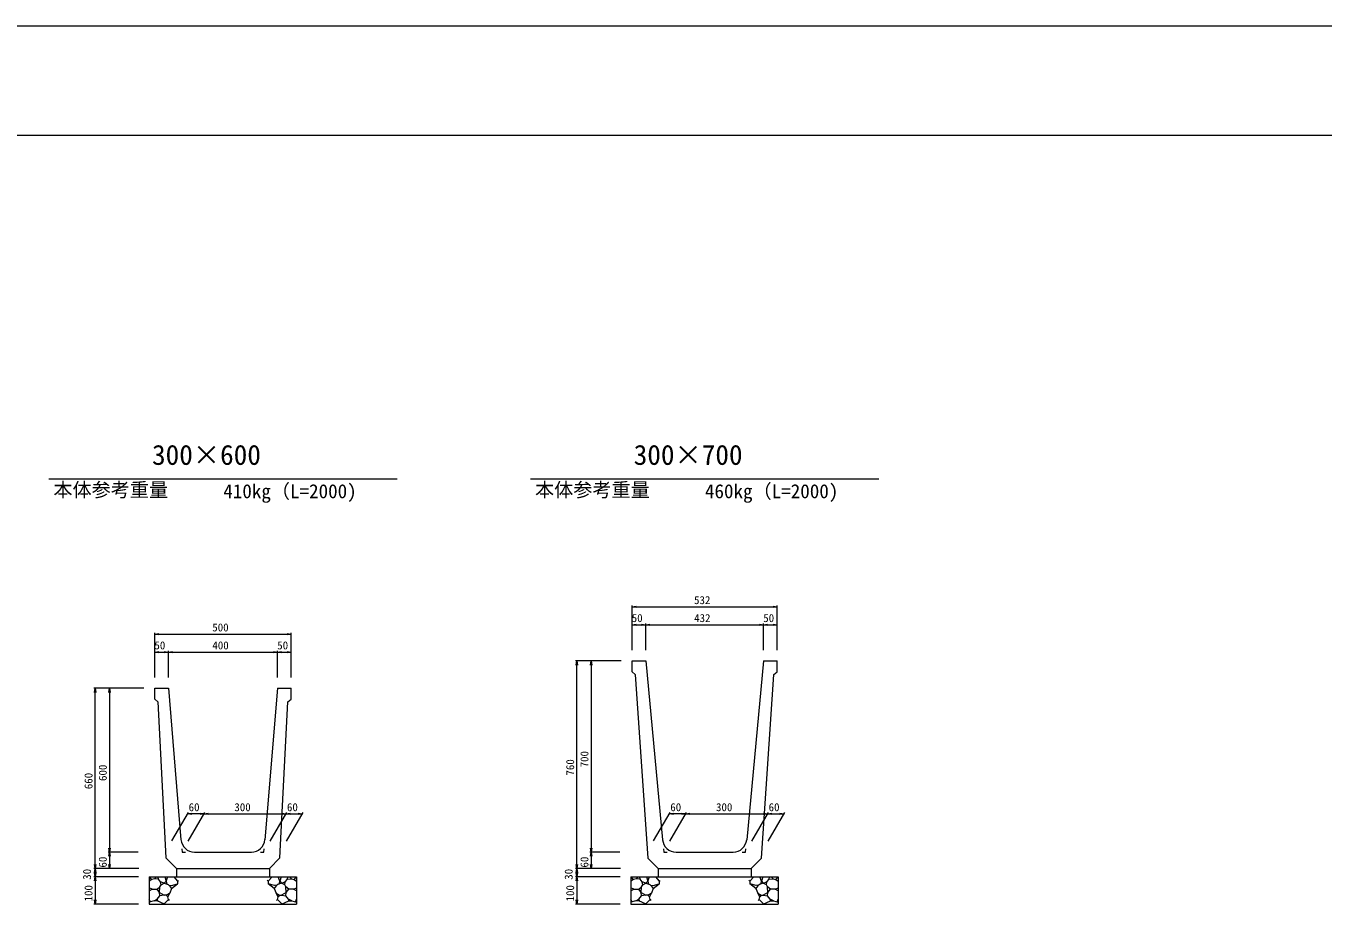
# Model space of a CAD drawing. Units: millimetres on the paper. Extents: x 0 to 841, y 0 to 594.
# Drawn here: x 182.8 to 420.5, y 433.2 to 594 of the extents above; entities that cross this region are included whole.
import ezdxf
from ezdxf.enums import TextEntityAlignment as Align

# ---------------------------------------------------------------- set-up
doc = ezdxf.new("R2010")
doc.units = ezdxf.units.MM
for name, color, linetype, lineweight in [('D-STR-DIM（寸法）', 7, 'Continuous', 18), ('D-STR-HTXT（旗揚げ）', 4, 'Continuous', 18), ('D-STR-STRn（構造物）', 5, 'Continuous', 18), ('D-STR（構造物外形線）', 1, 'Continuous', 18), ('D-TTL(外枠）', 2, 'Continuous', 18), ('DEFPOINTS_2', 8, 'Continuous', 18)]:
    doc.layers.add(name, color=color, linetype=linetype, lineweight=lineweight)
doc.layers.add('D-STR-TXT（文字）', color=7, linetype='Continuous')
doc.styles.add('ＭＳ ゴシック', font='')
doc.styles.get('ＭＳ ゴシック').set_extended_font_data('MS Gothic')

msp = doc.modelspace()

# ---------------------------------------------------------------- linework, layer by layer
at = {"layer": 'D-STR-DIM（寸法）'}
for p, q in [((293.889, 479.742), (293.889, 487.912)), ((293.889, 487.662), (294.639, 487.787)), ((293.889, 487.662), (293.989, 487.662)), ((294.639, 487.537), (293.889, 487.662)), ((293.989, 487.662), (320.389, 487.662)), ((319.739, 487.787), (320.489, 487.662)), ((320.489, 487.662), (319.739, 487.537)), ((320.489, 487.662), (320.389, 487.662)), ((320.489, 479.742), (320.489, 487.912)), ((206.438, 474.742), (206.438, 482.912)), ((206.438, 482.662), (207.188, 482.787)), ((206.438, 482.662), (206.538, 482.662)), ((207.188, 482.537), (206.438, 482.662)), ((206.538, 482.662), (231.338, 482.662)), ((230.688, 482.787), (231.438, 482.662)), ((231.438, 482.662), (230.688, 482.537)), ((231.438, 482.662), (231.338, 482.662)), ((231.438, 474.742), (231.438, 482.912)), ((293.889, 479.742), (293.889, 484.625)), ((293.889, 484.375), (294.639, 484.5)), ((293.889, 484.375), (293.989, 484.375)), ((294.639, 484.25), (293.889, 484.375)), ((293.989, 484.375), (296.289, 484.375)), ((295.639, 484.5), (296.389, 484.375)), ((296.389, 484.375), (295.639, 484.25)), ((296.389, 484.375), (296.289, 484.375)), ((296.389, 479.742), (296.389, 484.625)), ((296.389, 479.742), (296.389, 484.625)), ((296.389, 484.375), (297.139, 484.5)), ((296.389, 484.375), (296.489, 484.375)), ((297.139, 484.25), (296.389, 484.375)), ((296.489, 484.375), (317.889, 484.375)), ((317.239, 484.5), (317.989, 484.375)), ((317.989, 484.375), (317.239, 484.25)), ((317.989, 484.375), (317.889, 484.375)), ((317.989, 479.742), (317.989, 484.625)), ((317.989, 479.742), (317.989, 484.625)), ((317.989, 484.375), (318.739, 484.5)), ((317.989, 484.375), (318.089, 484.375)), ((318.739, 484.25), (317.989, 484.375)), ((318.089, 484.375), (320.389, 484.375)), ((319.739, 484.5), (320.489, 484.375)), ((320.489, 484.375), (319.739, 484.25)), ((320.489, 484.375), (320.389, 484.375)), ((320.489, 479.742), (320.489, 484.625)), ((206.438, 474.742), (206.438, 479.625)), ((206.438, 479.375), (207.188, 479.5)), ((206.438, 479.375), (206.538, 479.375)), ((207.188, 479.25), (206.438, 479.375)), ((206.538, 479.375), (208.838, 479.375)), ((208.188, 479.5), (208.938, 479.375)), ((208.938, 479.375), (208.188, 479.25)), ((208.938, 479.375), (208.838, 479.375)), ((208.938, 474.742), (208.938, 479.625)), ((208.938, 474.742), (208.938, 479.625)), ((208.938, 479.375), (209.688, 479.5)), ((208.938, 479.375), (209.038, 479.375)), ((209.688, 479.25), (208.938, 479.375)), ((209.038, 479.375), (228.838, 479.375)), ((228.188, 479.5), (228.938, 479.375)), ((228.938, 479.375), (228.188, 479.25)), ((228.938, 479.375), (228.838, 479.375)), ((228.938, 474.742), (228.938, 479.625)), ((228.938, 474.742), (228.938, 479.625)), ((228.938, 479.375), (229.688, 479.5)), ((228.938, 479.375), (229.038, 479.375)), ((229.688, 479.25), (228.938, 479.375)), ((229.038, 479.375), (231.338, 479.375)), ((230.688, 479.5), (231.438, 479.375)), ((231.438, 479.375), (230.688, 479.25)), ((231.438, 479.375), (231.338, 479.375)), ((231.438, 474.742), (231.438, 479.625)), ((291.889, 477.742), (283.526, 477.742)), ((283.651, 476.992), (283.776, 477.742)), ((283.776, 477.742), (283.776, 477.642)), ((283.776, 477.742), (283.901, 476.992)), ((291.889, 477.742), (286.14, 477.742)), ((286.265, 476.992), (286.39, 477.742)), ((286.39, 477.742), (286.39, 477.642)), ((286.39, 477.742), (286.515, 476.992)), ((283.776, 439.842), (283.776, 477.642)), ((286.39, 477.642), (286.39, 442.842)), ((204.438, 472.742), (195.274, 472.742)), ((195.399, 471.992), (195.524, 472.742)), ((195.524, 472.742), (195.524, 472.642)), ((195.524, 472.742), (195.649, 471.992)), ((195.524, 439.842), (195.524, 472.642)), ((204.438, 472.742), (197.889, 472.742)), ((198.014, 471.992), (198.139, 472.742)), ((198.139, 472.742), (198.139, 472.642)), ((198.139, 472.742), (198.264, 471.992)), ((198.139, 472.642), (198.139, 442.842)), ((209.591, 444.787), (212.601, 450)), ((212.457, 449.75), (213.207, 449.875)), ((212.457, 449.75), (212.557, 449.75)), ((213.207, 449.625), (212.457, 449.75)), ((215.384, 449.75), (212.557, 449.75)), ((212.593, 444.742), (215.629, 450)), ((212.593, 444.742), (215.629, 450)), ((214.734, 449.875), (215.484, 449.75)), ((215.484, 449.75), (214.734, 449.625)), ((215.484, 449.75), (215.384, 449.75)), ((215.484, 449.75), (216.234, 449.875)), ((215.484, 449.75), (215.584, 449.75)), ((216.234, 449.625), (215.484, 449.75)), ((215.584, 449.75), (230.384, 449.75)), ((227.593, 444.742), (230.629, 450)), ((227.593, 444.742), (230.629, 450)), ((229.734, 449.875), (230.484, 449.75)), ((230.484, 449.75), (229.734, 449.625)), ((230.484, 449.75), (230.384, 449.75)), ((230.484, 449.75), (231.234, 449.875)), ((230.484, 449.75), (230.584, 449.75)), ((231.234, 449.625), (230.484, 449.75)), ((230.584, 449.75), (233.384, 449.75)), ((230.593, 444.742), (233.629, 450)), ((232.734, 449.875), (233.484, 449.75)), ((233.484, 449.75), (232.734, 449.625)), ((233.484, 449.75), (233.384, 449.75)), ((297.842, 444.787), (300.852, 450)), ((300.708, 449.75), (301.458, 449.875)), ((300.708, 449.75), (300.808, 449.75)), ((301.458, 449.625), (300.708, 449.75)), ((303.636, 449.75), (300.808, 449.75)), ((300.844, 444.742), (303.88, 450)), ((300.844, 444.742), (303.88, 450)), ((302.986, 449.875), (303.736, 449.75)), ((303.736, 449.75), (302.986, 449.625)), ((303.736, 449.75), (303.636, 449.75)), ((303.736, 449.75), (304.486, 449.875)), ((303.736, 449.75), (303.836, 449.75)), ((304.486, 449.625), (303.736, 449.75)), ((303.836, 449.75), (318.636, 449.75)), ((315.844, 444.742), (318.88, 450)), ((315.844, 444.742), (318.88, 450)), ((317.986, 449.875), (318.736, 449.75)), ((318.736, 449.75), (317.986, 449.625)), ((318.736, 449.75), (318.636, 449.75)), ((318.736, 449.75), (319.486, 449.875)), ((318.736, 449.75), (318.836, 449.75)), ((319.486, 449.625), (318.736, 449.75)), ((318.836, 449.75), (321.636, 449.75)), ((318.844, 444.742), (321.88, 450)), ((320.986, 449.875), (321.736, 449.75)), ((321.736, 449.75), (320.986, 449.625)), ((321.736, 449.75), (321.636, 449.75)), ((203.373, 442.742), (197.889, 442.742)), ((203.373, 442.742), (197.889, 442.742)), ((198.139, 442.742), (198.014, 443.492)), ((198.014, 441.992), (198.139, 442.742)), ((198.264, 443.492), (198.139, 442.742)), ((198.139, 442.742), (198.139, 442.842)), ((198.139, 442.742), (198.139, 442.642)), ((198.139, 442.742), (198.264, 441.992)), ((198.139, 442.642), (198.139, 439.842)), ((291.625, 442.742), (286.14, 442.742)), ((291.625, 442.742), (286.14, 442.742)), ((286.39, 442.742), (286.265, 443.492)), ((286.265, 441.992), (286.39, 442.742)), ((286.515, 443.492), (286.39, 442.742)), ((286.39, 442.742), (286.39, 442.842)), ((286.39, 442.742), (286.39, 442.642)), ((286.39, 442.742), (286.515, 441.992)), ((286.39, 442.642), (286.39, 439.842)), ((203.515, 439.742), (195.274, 439.742)), ((203.515, 439.742), (195.274, 439.742)), ((195.524, 439.742), (195.399, 440.492)), ((195.399, 438.992), (195.524, 439.742)), ((195.649, 440.492), (195.524, 439.742)), ((195.524, 439.742), (195.524, 439.842)), ((195.524, 439.742), (195.524, 439.642)), ((195.524, 439.742), (195.649, 438.992)), ((203.515, 439.742), (197.889, 439.742)), ((198.139, 439.742), (198.014, 440.492)), ((198.264, 440.492), (198.139, 439.742)), ((198.139, 439.742), (198.139, 439.842)), ((291.766, 439.742), (283.526, 439.742)), ((291.766, 439.742), (283.526, 439.742)), ((283.776, 439.742), (283.651, 440.492)), ((283.651, 438.992), (283.776, 439.742)), ((283.901, 440.492), (283.776, 439.742)), ((283.776, 439.742), (283.776, 439.842)), ((283.776, 439.742), (283.776, 439.642)), ((283.776, 439.742), (283.901, 438.992)), ((291.766, 439.742), (286.14, 439.742)), ((286.39, 439.742), (286.265, 440.492)), ((286.515, 440.492), (286.39, 439.742)), ((286.39, 439.742), (286.39, 439.842)), ((203.438, 438.242), (195.274, 438.242)), ((203.438, 438.242), (195.274, 438.242)), ((195.524, 438.242), (195.399, 438.992)), ((195.399, 437.492), (195.524, 438.242)), ((195.524, 439.642), (195.524, 438.342)), ((195.649, 438.992), (195.524, 438.242)), ((195.524, 438.242), (195.524, 438.342)), ((195.524, 438.242), (195.524, 438.142)), ((195.524, 438.242), (195.649, 437.492)), ((195.524, 438.142), (195.524, 433.342)), ((291.689, 438.242), (283.526, 438.242)), ((291.689, 438.242), (283.526, 438.242)), ((283.776, 438.242), (283.651, 438.992)), ((283.651, 437.492), (283.776, 438.242)), ((283.776, 439.642), (283.776, 438.342)), ((283.901, 438.992), (283.776, 438.242)), ((283.776, 438.242), (283.776, 438.342)), ((283.776, 438.242), (283.776, 438.142)), ((283.776, 438.242), (283.901, 437.492)), ((283.776, 438.142), (283.776, 433.342)), ((203.438, 433.242), (195.274, 433.242)), ((195.524, 433.242), (195.399, 433.992)), ((195.649, 433.992), (195.524, 433.242)), ((195.524, 433.242), (195.524, 433.342)), ((291.689, 433.242), (283.526, 433.242)), ((283.776, 433.242), (283.651, 433.992)), ((283.901, 433.992), (283.776, 433.242)), ((283.776, 433.242), (283.776, 433.342))]:
    msp.add_line(p, q, dxfattribs=at)
at = {"layer": 'D-STR-HTXT（旗揚げ）'}
for p, q in [((187.046, 511.098), (250.83, 511.098)), ((275.297, 511.098), (339.081, 511.098))]:
    msp.add_line(p, q, dxfattribs=at)
at = {"layer": 'D-STR-STRn（構造物）'}
for p, q in [((210.438, 439.742), (210.438, 438.242)), ((227.438, 439.742), (227.438, 438.242)), ((298.689, 439.742), (298.689, 438.242)), ((315.689, 439.742), (315.689, 438.242)), ((205.438, 438.242), (232.438, 438.242)), ((205.438, 438.242), (205.438, 433.242)), ((205.898, 437.72), (205.438, 437.45)), ((205.898, 437.72), (205.46, 438.242)), ((206.403, 437.883), (205.898, 437.72)), ((206.403, 437.883), (206.735, 438.242)), ((207.102, 437.771), (206.403, 437.883)), ((207.102, 437.771), (207.076, 438.242)), ((207.523, 437.312), (207.102, 437.771)), ((207.599, 436.776), (207.523, 437.312)), ((208.191, 437.082), (207.523, 437.312)), ((208.538, 437.441), (208.191, 437.082)), ((208.285, 438.242), (208.538, 437.441)), ((208.538, 437.441), (208.85, 438.242)), ((208.538, 437.441), (208.673, 436.903)), ((209.91, 438.242), (210.63, 437.439)), ((210.63, 437.439), (210.818, 437.534)), ((210.63, 437.439), (210.63, 436.929)), ((227.246, 437.439), (227.058, 437.534)), ((227.966, 438.242), (227.246, 437.439)), ((227.246, 437.439), (227.246, 436.929)), ((229.338, 437.441), (229.026, 438.242)), ((229.338, 437.441), (229.203, 436.903)), ((229.591, 438.242), (229.338, 437.441)), ((229.338, 437.441), (229.685, 437.082)), ((229.685, 437.082), (230.353, 437.312)), ((230.277, 436.776), (230.353, 437.312)), ((230.353, 437.312), (230.774, 437.771)), ((230.774, 437.771), (230.8, 438.242)), ((230.774, 437.771), (231.473, 437.883)), ((231.473, 437.883), (231.141, 438.242)), ((231.473, 437.883), (231.978, 437.72)), ((231.978, 437.72), (232.416, 438.242)), ((231.978, 437.72), (232.438, 437.45)), ((232.438, 438.242), (232.438, 433.242)), ((293.689, 438.242), (320.689, 438.242)), ((293.689, 438.242), (293.689, 433.242)), ((294.149, 437.72), (293.689, 437.45)), ((294.149, 437.72), (293.711, 438.242)), ((294.655, 437.883), (294.149, 437.72)), ((294.655, 437.883), (294.986, 438.242)), ((295.353, 437.771), (294.655, 437.883)), ((295.353, 437.771), (295.327, 438.242)), ((295.774, 437.312), (295.353, 437.771)), ((295.851, 436.776), (295.774, 437.312)), ((296.442, 437.082), (295.774, 437.312)), ((296.789, 437.441), (296.442, 437.082)), ((296.536, 438.242), (296.789, 437.441)), ((296.789, 437.441), (297.101, 438.242)), ((296.789, 437.441), (296.924, 436.903)), ((298.161, 438.242), (298.881, 437.439)), ((298.881, 437.439), (299.07, 437.534)), ((298.881, 437.439), (298.881, 436.929)), ((315.498, 437.439), (315.309, 437.534)), ((316.218, 438.242), (315.498, 437.439)), ((315.498, 437.439), (315.498, 436.929)), ((317.589, 437.441), (317.277, 438.242)), ((317.589, 437.441), (317.454, 436.903)), ((317.842, 438.242), (317.589, 437.441)), ((317.589, 437.441), (317.936, 437.082)), ((317.936, 437.082), (318.604, 437.312)), ((318.528, 436.776), (318.604, 437.312)), ((318.604, 437.312), (319.026, 437.771)), ((319.026, 437.771), (319.051, 438.242)), ((319.026, 437.771), (319.724, 437.883)), ((319.724, 437.883), (319.392, 438.242)), ((319.724, 437.883), (320.229, 437.72)), ((320.229, 437.72), (320.667, 438.242)), ((320.229, 437.72), (320.689, 437.45)), ((320.689, 438.242), (320.689, 433.242)), ((205.998, 435.98), (205.438, 436.216)), ((205.438, 435.662), (205.998, 435.98)), ((205.998, 435.98), (206.878, 435.965)), ((206.878, 435.965), (207.396, 436.368)), ((207.335, 435.331), (206.878, 435.965)), ((207.335, 435.331), (207.396, 436.368)), ((207.39, 434.747), (207.335, 435.331)), ((207.335, 435.331), (208.193, 434.867)), ((207.396, 436.368), (207.599, 436.776)), ((207.599, 436.776), (208.191, 437.082)), ((208.191, 437.082), (208.905, 436.817)), ((209.213, 435.251), (208.555, 434.84)), ((208.829, 434.559), (209.213, 435.251)), ((208.905, 436.817), (209.17, 436.566)), ((209.037, 436.692), (209.522, 436.645)), ((209.17, 436.566), (209.527, 436.09)), ((209.527, 436.09), (209.213, 435.251)), ((209.522, 436.645), (210.63, 436.929)), ((209.527, 436.09), (210.63, 436.929)), ((210.63, 436.929), (210.651, 436.924)), ((227.246, 436.929), (227.225, 436.924)), ((228.354, 436.645), (227.246, 436.929)), ((228.349, 436.09), (227.246, 436.929)), ((228.706, 436.566), (228.349, 436.09)), ((228.349, 436.09), (228.663, 435.251)), ((228.839, 436.692), (228.354, 436.645)), ((229.047, 434.559), (228.663, 435.251)), ((228.663, 435.251), (229.321, 434.84)), ((228.971, 436.817), (228.706, 436.566)), ((229.685, 437.082), (228.971, 436.817)), ((230.541, 435.331), (229.683, 434.867)), ((230.277, 436.776), (229.685, 437.082)), ((230.48, 436.368), (230.277, 436.776)), ((230.541, 435.331), (230.48, 436.368)), ((230.998, 435.965), (230.48, 436.368)), ((230.486, 434.747), (230.541, 435.331)), ((230.541, 435.331), (230.998, 435.965)), ((231.878, 435.98), (230.998, 435.965)), ((231.878, 435.98), (232.438, 436.216)), ((232.438, 435.662), (231.878, 435.98)), ((294.249, 435.98), (293.689, 436.216)), ((293.689, 435.662), (294.249, 435.98)), ((294.249, 435.98), (295.129, 435.965)), ((295.129, 435.965), (295.647, 436.368)), ((295.586, 435.331), (295.129, 435.965)), ((295.586, 435.331), (295.647, 436.368)), ((295.641, 434.747), (295.586, 435.331)), ((295.586, 435.331), (296.444, 434.867)), ((295.647, 436.368), (295.851, 436.776)), ((295.851, 436.776), (296.442, 437.082)), ((296.442, 437.082), (297.156, 436.817)), ((297.464, 435.251), (296.807, 434.84)), ((297.08, 434.559), (297.464, 435.251)), ((297.156, 436.817), (297.421, 436.566)), ((297.289, 436.692), (297.773, 436.645)), ((297.421, 436.566), (297.778, 436.09)), ((297.778, 436.09), (297.464, 435.251)), ((297.773, 436.645), (298.881, 436.929)), ((297.778, 436.09), (298.881, 436.929)), ((298.881, 436.929), (298.902, 436.924)), ((315.498, 436.929), (315.476, 436.924)), ((316.605, 436.645), (315.498, 436.929)), ((316.6, 436.09), (315.498, 436.929)), ((316.957, 436.566), (316.6, 436.09)), ((316.6, 436.09), (316.915, 435.251)), ((317.09, 436.692), (316.605, 436.645)), ((317.298, 434.559), (316.915, 435.251)), ((316.915, 435.251), (317.572, 434.84)), ((317.222, 436.817), (316.957, 436.566)), ((317.936, 437.082), (317.222, 436.817)), ((318.792, 435.331), (317.934, 434.867)), ((318.528, 436.776), (317.936, 437.082)), ((318.731, 436.368), (318.528, 436.776)), ((318.792, 435.331), (318.731, 436.368)), ((319.249, 435.965), (318.731, 436.368)), ((318.738, 434.747), (318.792, 435.331)), ((318.792, 435.331), (319.249, 435.965)), ((320.129, 435.98), (319.249, 435.965)), ((320.129, 435.98), (320.689, 436.216)), ((320.689, 435.662), (320.129, 435.98)), ((205.661, 433.66), (205.438, 434.126)), ((206.325, 433.821), (205.438, 433.606)), ((205.438, 433.242), (232.438, 433.242)), ((206.325, 433.821), (206.914, 434.144)), ((206.868, 433.841), (206.325, 433.821)), ((208.235, 433.242), (206.868, 433.841)), ((206.914, 434.144), (207.39, 434.747)), ((206.914, 434.144), (206.926, 433.843)), ((208.193, 434.867), (207.39, 434.747)), ((208.145, 433.281), (208.931, 434.067)), ((208.555, 434.84), (208.193, 434.867)), ((208.555, 434.84), (208.829, 434.559)), ((208.931, 434.067), (208.829, 434.559)), ((208.931, 434.067), (209.1, 433.91)), ((228.945, 434.067), (228.776, 433.91)), ((228.945, 434.067), (229.047, 434.559)), ((229.731, 433.281), (228.945, 434.067)), ((229.321, 434.84), (229.047, 434.559)), ((229.321, 434.84), (229.683, 434.867)), ((229.641, 433.242), (231.008, 433.841)), ((229.683, 434.867), (230.486, 434.747)), ((230.962, 434.144), (230.486, 434.747)), ((230.962, 434.144), (230.95, 433.843)), ((231.551, 433.821), (230.962, 434.144)), ((231.008, 433.841), (231.551, 433.821)), ((231.551, 433.821), (232.438, 433.606)), ((232.215, 433.66), (232.438, 434.126)), ((293.913, 433.66), (293.689, 434.126)), ((294.576, 433.821), (293.689, 433.606)), ((293.689, 433.242), (320.689, 433.242)), ((294.576, 433.821), (295.166, 434.144)), ((295.119, 433.841), (294.576, 433.821)), ((296.486, 433.242), (295.119, 433.841)), ((295.166, 434.144), (295.641, 434.747)), ((295.166, 434.144), (295.177, 433.843)), ((296.444, 434.867), (295.641, 434.747)), ((296.396, 433.281), (297.183, 434.067)), ((296.807, 434.84), (296.444, 434.867)), ((296.807, 434.84), (297.08, 434.559)), ((297.183, 434.067), (297.08, 434.559)), ((297.183, 434.067), (297.351, 433.91)), ((317.196, 434.067), (317.027, 433.91)), ((317.196, 434.067), (317.298, 434.559)), ((317.982, 433.281), (317.196, 434.067)), ((317.572, 434.84), (317.298, 434.559)), ((317.572, 434.84), (317.934, 434.867)), ((317.893, 433.242), (319.259, 433.841)), ((317.934, 434.867), (318.738, 434.747)), ((319.213, 434.144), (318.738, 434.747)), ((319.213, 434.144), (319.202, 433.843)), ((319.802, 433.821), (319.213, 434.144)), ((319.259, 433.841), (319.802, 433.821)), ((319.802, 433.821), (320.689, 433.606)), ((320.466, 433.66), (320.689, 434.126))]:
    msp.add_line(p, q, dxfattribs=at)
at = {"layer": 'D-STR（構造物外形線）'}
for p, q in [((293.889, 477.742), (296.389, 477.742)), ((293.889, 475.742), (293.889, 477.742)), ((296.389, 477.742), (299.476, 445.007)), ((317.989, 477.742), (314.903, 445.007)), ((317.989, 477.742), (320.489, 477.742)), ((320.489, 475.742), (320.489, 477.742)), ((293.889, 475.742), (294.485, 475.242)), ((319.893, 475.242), (320.489, 475.742)), ((294.485, 475.242), (296.762, 441.669)), ((317.616, 441.669), (319.893, 475.242)), ((206.438, 472.742), (208.938, 472.742)), ((206.438, 470.742), (206.438, 472.742)), ((206.438, 470.742), (207.034, 470.242)), ((208.938, 472.742), (211.248, 445.025)), ((228.938, 472.742), (226.628, 445.025)), ((228.938, 472.742), (231.438, 472.742)), ((230.842, 470.242), (231.438, 470.742)), ((231.438, 470.742), (231.438, 472.742)), ((207.034, 470.242), (208.492, 441.688)), ((229.384, 441.688), (230.842, 470.242)), ((211.386, 443.369), (211.438, 442.742)), ((211.438, 442.742), (212.067, 442.742)), ((213.738, 442.742), (224.138, 442.742)), ((225.809, 442.742), (226.438, 442.742)), ((226.438, 442.742), (226.49, 443.369)), ((299.63, 443.368), (299.689, 442.742)), ((299.689, 442.742), (300.318, 442.742)), ((301.965, 442.742), (312.414, 442.742)), ((314.06, 442.742), (314.689, 442.742)), ((314.689, 442.742), (314.748, 443.368)), ((208.492, 441.688), (210.438, 439.742)), ((210.438, 439.742), (227.438, 439.742)), ((227.438, 439.742), (229.384, 441.688)), ((296.762, 441.669), (298.689, 439.742)), ((298.689, 439.742), (315.689, 439.742)), ((315.689, 439.742), (317.616, 441.669))]:
    msp.add_line(p, q, dxfattribs=at)
for centre, start, end in [((213.738, 445.242), 184.76336, 270), ((224.138, 445.242), 270, 355.23674), ((301.965, 445.242), 185.38563, 270), ((312.414, 445.242), 270, 354.61437)]:
    msp.add_arc(centre, 2.5, start, end, dxfattribs=at)
at = {"layer": 'D-TTL(外枠）'}
msp.add_line((25, 574), (820, 574), dxfattribs=at)
at = {"layer": 'DEFPOINTS_2'}
msp.add_line((0, 594), (841, 594), dxfattribs=at)

# ---------------------------------------------------------------- texts
at = {"layer": 'D-STR-DIM（寸法）', "style": 'ＭＳ ゴシック'}
for s, p in [('532', (305.255, 487.712)), ('50', (293.835, 484.425)), ('432', (305.27, 484.425)), ('50', (317.935, 484.425)), ('500', (216.984, 482.712)), ('50', (206.383, 479.425)), ('400', (216.999, 479.425)), ('50', (228.883, 479.425)), ('60', (212.651, 449.8)), ('300', (221.03, 449.8)), ('60', (230.665, 449.8)), ('60', (300.902, 449.8)), ('300', (309.281, 449.8)), ('60', (318.916, 449.8))]:
    msp.add_text(s, height=1.466, dxfattribs=at).set_placement(p, align=Align.BOTTOM_LEFT)
for s, p in [('700', (286.34, 458.262)), ('760', (283.726, 456.762)), ('660', (195.474, 454.272)), ('600', (198.089, 455.772)), ('60', (198.089, 439.922)), ('60', (286.34, 439.922)), ('30', (195.199, 437.687)), ('30', (283.451, 437.687)), ('100', (195.474, 433.716)), ('100', (283.726, 433.716))]:
    msp.add_text(s, height=1.466, rotation=90, dxfattribs=at).set_placement(p, align=Align.BOTTOM_LEFT)
at = {"layer": 'D-STR-TXT（文字）', "style": 'ＭＳ ゴシック'}
for s, height, p in [('300×600', 3.666, (205.943, 512.547)), ('300×700', 3.666, (294.194, 512.547)), ('本体参考重量', 2.566, (187.877, 507.031)), ('410kg（L=2000)', 2.566, (218.997, 506.768)), ('本体参考重量', 2.566, (276.128, 507.031)), ('460kg（L=2000)', 2.566, (307.248, 506.768))]:
    msp.add_text(s, height=height, dxfattribs=at).set_placement(p, align=Align.BOTTOM_LEFT)

doc.saveas('drawing.dxf')
